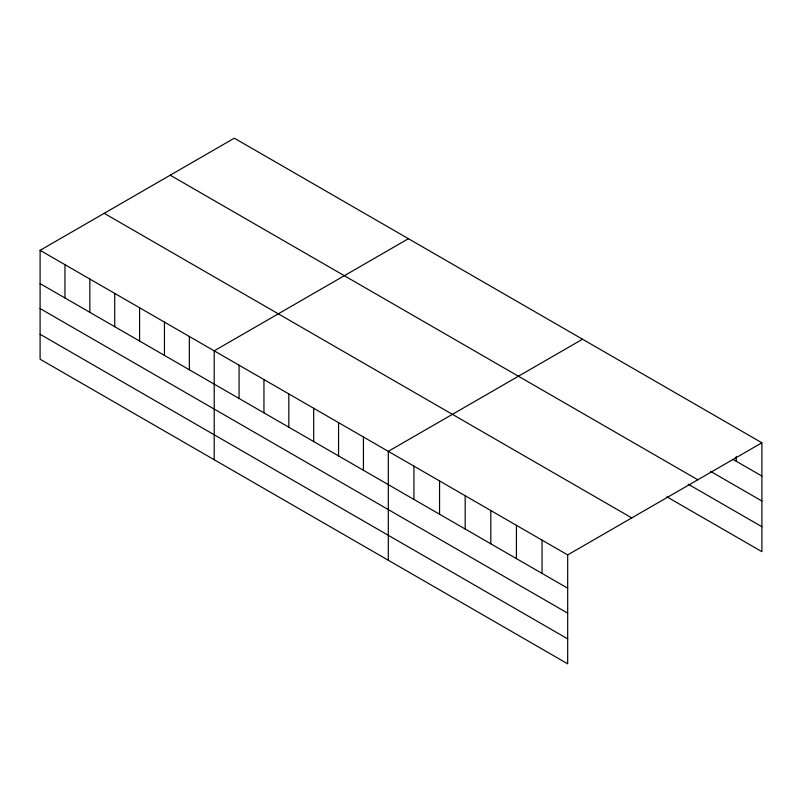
<?xml version="1.0" encoding="UTF-8"?>
<svg xmlns="http://www.w3.org/2000/svg" width="802" height="802" viewBox="0 0 802 802"><rect width="100%" height="100%" fill="white"/><g stroke="black" fill="none" stroke-linecap="round" stroke-linejoin="round"><path stroke-width="1.2" d="M40.1 250.324L567.676 554.914L567.676 663.815L40.1 359.216L40.1 250.324L234.324 138.185L761.9 442.784L761.9 551.676L666.873 496.819M408.418 238.705L214.204 350.835L214.204 459.736M582.523 339.226L388.298 451.356L388.298 560.247M567.676 554.914L761.9 442.784M733.068 459.426L761.9 476.067M710.652 471.426L761.9 501.019M170.225 175.187L697.81 479.786M688.226 484.197L761.9 526.724M104.19 213.312L631.775 517.912M40.1 283.607L567.676 588.197M40.1 308.559L567.676 613.149M40.1 334.264L567.676 638.863M736.276 456.338L736.276 461.27M542.052 540.117L542.052 573.4M516.428 525.33L516.428 558.613M490.804 510.533L490.804 543.816M465.18 495.736L465.18 529.019M439.556 480.939L439.556 514.222M413.932 466.152L413.932 499.425M363.436 436.99L363.436 470.273M338.564 422.634L338.564 455.917M313.692 408.278L313.692 441.561M288.82 393.912L288.82 427.195M263.948 379.557L263.948 412.84M239.076 365.201L239.076 398.474M189.332 336.479L189.332 369.762M164.46 322.113L164.46 355.396M139.588 307.757L139.588 341.04M114.716 293.402L114.716 326.685M89.844 279.036L89.844 312.319M64.972 264.68L64.972 297.963"/></g></svg>
